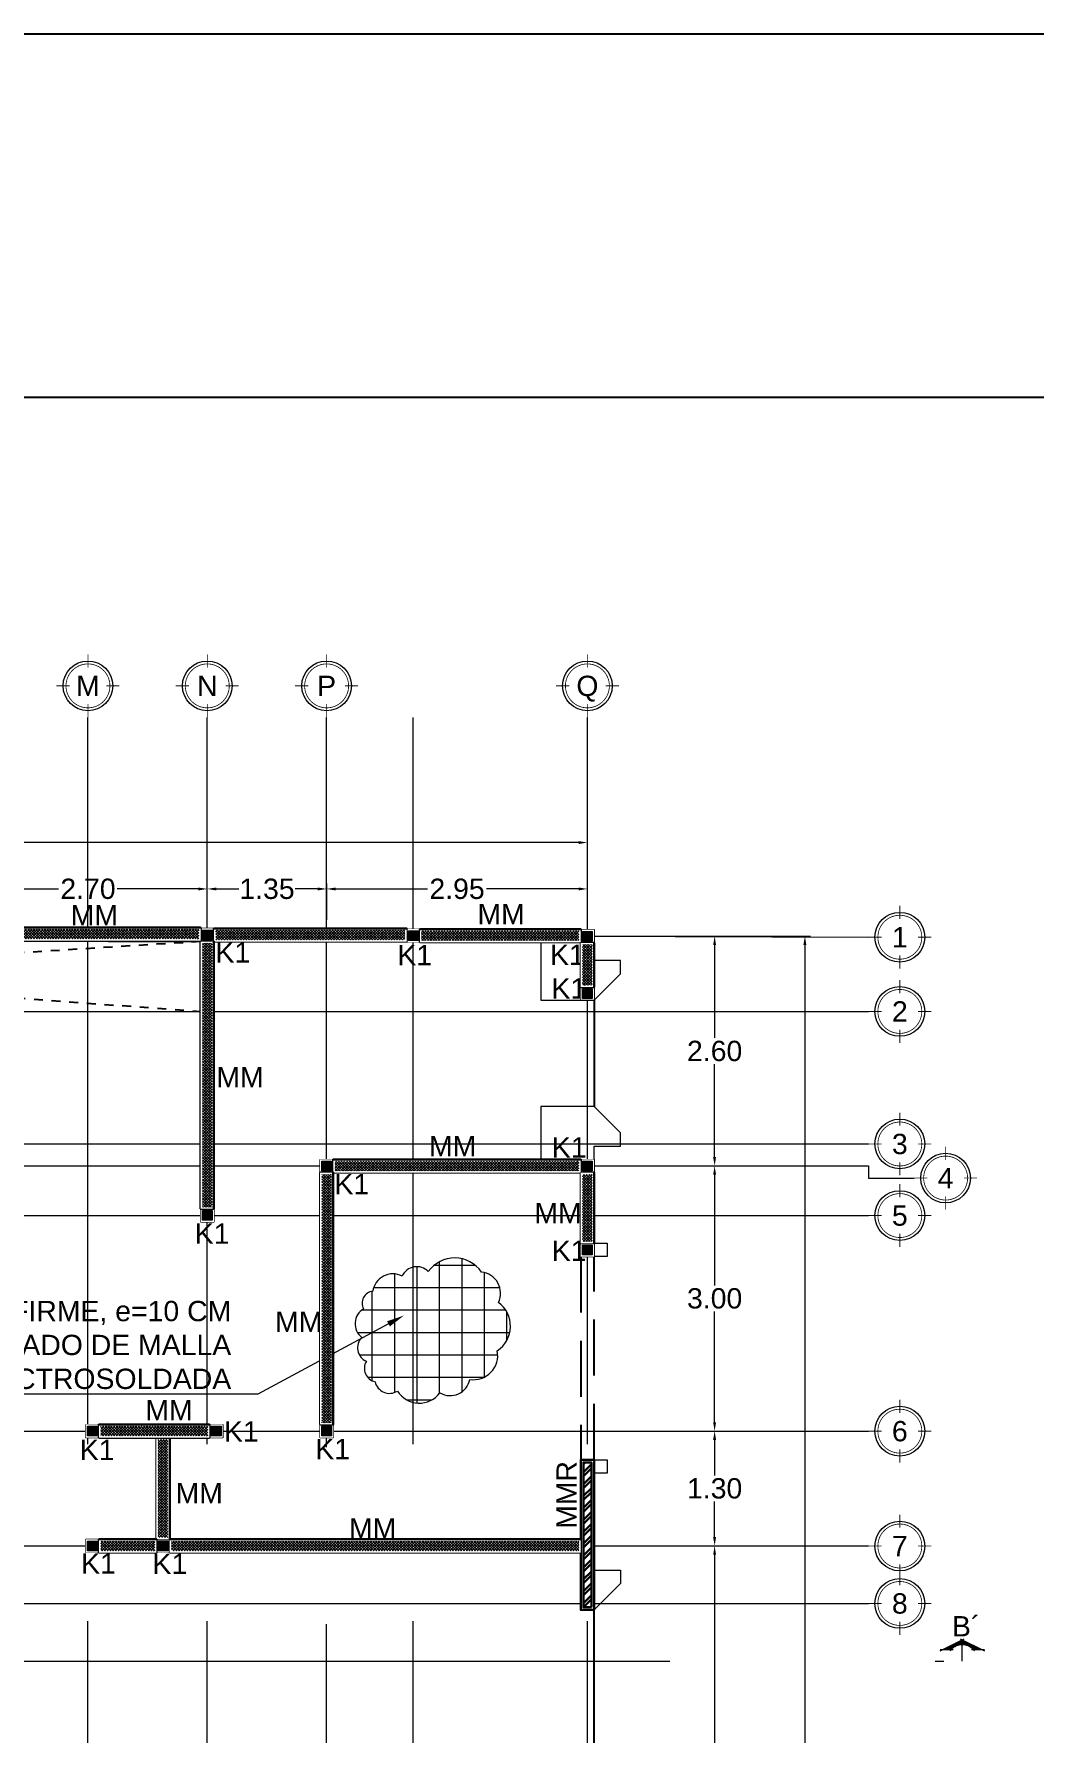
# Model space of a CAD drawing. Header units: metres. Extents: x 14 to 161, y 5 to 309.
# Drawn here: x 124.88 to 136.19, y 289.63 to 308.85 of the extents above; entities that cross this region are included whole.
import ezdxf
from ezdxf import colors
from ezdxf.entities.mleader import LeaderData, LeaderLine
from ezdxf.enums import TextEntityAlignment as Align
from ezdxf.math import Vec2, Vec3

# ---------------------------------------------------------------- set-up
doc = ezdxf.new("R2010")
doc.units = ezdxf.units.M
doc.set_wipeout_variables(frame=1)
doc.header["$PDMODE"] = 35
for name, pattern in [('ACAD_ISO05W100', [33, 24, -3, 0, -3, 0, -3]), ('CENTRO2', [0.9, 0.6, -0.1, 0.1, -0.1]), ('HIDDEN2', [4.7625, 3.175, -1.5875]), ('LÍNEAS_OCULTAS2', [0.1875, 0.125, -0.0625])]:
    doc.linetypes.add(name, pattern=pattern)
for name, color, linetype, lineweight in [('A-Acabados arquitectonicos', 254, 'Continuous', 20), ('E-Armado', 2, 'Continuous', 18), ('E-Burbuja eje', 5, 'Continuous', 15), ('E-Castillos', 3, 'Continuous', 5), ('E-Corte', 2, 'ACAD_ISO05W100', 20), ('E-Ejes', 1, 'CENTRO2', 9), ('E-Hatch', 1, 'Continuous', 5), ('E-Muro de Mamposteria', 5, 'Continuous', 30), ('E-Muro de Refuerzo', 3, 'Continuous', 30), ('E-Textos', 3, 'Continuous', 15)]:
    doc.layers.add(name, color=color, linetype=linetype, lineweight=lineweight)
for name, color, linetype in [('E-Cotas', 2, 'Continuous'), ('E-Limites', 1, 'Continuous'), ('E-Pie', 1, 'Continuous'), ('E-Vacio', 1, 'LÍNEAS_OCULTAS2')]:
    doc.layers.add(name, color=color, linetype=linetype)
doc.layers.add('E-Pretil', color=7, linetype='HIDDEN2', true_color=0xd6d6d6)
doc.styles.add('ARIAL', font='arial.ttf')
doc.styles.add('Geneeral 2', font='arial.ttf', dxfattribs={"height": 2.3})
doc.styles.add('General', font='arial.ttf', dxfattribs={"height": 2.3})
doc.dimstyles.new('Generales', dxfattribs={"dimscale": 0, "dimtxt": 2.3, "dimasz": 2, "dimexe": 1.25, "dimexo": 0.625, "dimtad": 0, "dimtih": 1, "dimtoh": 1, "dimzin": 1, "dimdsep": 46, "dimtxsty": 'General', "dimcen": 2, "dimclrd": 2, "dimclre": 2, "dimclrt": 3, "dimadec": 0, "dimazin": 0, "dimtfac": 1, "dimtmove": 0, "dimatfit": 3, "dimfxl": 1, "dimlwd": 13, "dimlwe": 13, "dimarcsym": 0})

# ---------------------------------------------------------------- blocks, each defined once
blk = doc.blocks.new('*D430')
at = {"layer": 'Defpoints', "color": 0, "ltscale": 0.5, "transparency": 16777216}
for p in [(131.139, 298.643), (131.139, 296.043), (132.578, 296.043)]:
    blk.add_point(p, dxfattribs=at)
at = {"layer": 'E-Cotas', "color": 2, "linetype": 'Continuous', "lineweight": 13, "ltscale": 0.5, "transparency": 16777216}
for p, q in [((131.17, 298.643), (132.64, 298.643)), ((132.578, 298.543), (132.578, 297.491)), ((132.578, 296.143), (132.578, 297.194)), ((131.17, 296.043), (132.64, 296.043))]:
    blk.add_line(p, q, dxfattribs=at)
at = {"layer": 'E-Cotas', "color": 2, "ltscale": 0.5, "transparency": 16777216}
for points in [[(132.561, 298.543), (132.594, 298.543), (132.578, 298.643)], [(132.561, 296.143), (132.594, 296.143), (132.578, 296.043)]]:
    blk.add_solid(points, dxfattribs=at)
at = {"layer": 'E-Cotas', "color": 3, "ltscale": 0.5, "transparency": 16777216, "insert": (132.578, 297.343), "char_height": 0.23, "attachment_point": 5, "style": 'General'}
blk.add_mtext('2.60', dxfattribs=at)
blk = doc.blocks.new('*D429')
at = {"layer": 'Defpoints', "color": 0, "ltscale": 0.5, "transparency": 16777216}
for p in [(131.139, 296.043), (131.139, 293.043), (132.578, 293.043)]:
    blk.add_point(p, dxfattribs=at)
at = {"layer": 'E-Cotas', "color": 2, "linetype": 'Continuous', "lineweight": 13, "ltscale": 0.5, "transparency": 16777216}
for p, q in [((131.17, 296.043), (132.64, 296.043)), ((132.578, 295.943), (132.578, 294.691)), ((132.578, 293.143), (132.578, 294.394)), ((131.17, 293.043), (132.64, 293.043))]:
    blk.add_line(p, q, dxfattribs=at)
at = {"layer": 'E-Cotas', "color": 2, "ltscale": 0.5, "transparency": 16777216}
for points in [[(132.561, 295.943), (132.594, 295.943), (132.578, 296.043)], [(132.561, 293.143), (132.594, 293.143), (132.578, 293.043)]]:
    blk.add_solid(points, dxfattribs=at)
at = {"layer": 'E-Cotas', "color": 3, "ltscale": 0.5, "transparency": 16777216, "insert": (132.578, 294.543), "char_height": 0.23, "attachment_point": 5, "style": 'General'}
blk.add_mtext('3.00', dxfattribs=at)
blk = doc.blocks.new('*D428')
at = {"layer": 'Defpoints', "color": 0, "ltscale": 0.5, "transparency": 16777216}
for p in [(131.139, 293.043), (131.139, 291.743), (132.578, 291.743)]:
    blk.add_point(p, dxfattribs=at)
at = {"layer": 'E-Cotas', "color": 2, "linetype": 'Continuous', "lineweight": 13, "ltscale": 0.5, "transparency": 16777216}
for p, q in [((131.17, 293.043), (132.64, 293.043)), ((132.578, 292.943), (132.578, 292.541)), ((132.578, 291.843), (132.578, 292.244)), ((131.17, 291.743), (132.64, 291.743))]:
    blk.add_line(p, q, dxfattribs=at)
at = {"layer": 'E-Cotas', "color": 2, "ltscale": 0.5, "transparency": 16777216}
for points in [[(132.561, 292.943), (132.594, 292.943), (132.578, 293.043)], [(132.561, 291.843), (132.594, 291.843), (132.578, 291.743)]]:
    blk.add_solid(points, dxfattribs=at)
at = {"layer": 'E-Cotas', "color": 3, "ltscale": 0.5, "transparency": 16777216, "insert": (132.578, 292.393), "char_height": 0.23, "attachment_point": 5, "style": 'General'}
blk.add_mtext('1.30', dxfattribs=at)
blk = doc.blocks.new('*D427')
at = {"layer": 'Defpoints', "color": 0, "ltscale": 0.5, "transparency": 16777216}
for p in [(131.139, 291.743), (131.139, 285.243), (132.578, 285.243)]:
    blk.add_point(p, dxfattribs=at)
at = {"layer": 'E-Cotas', "color": 2, "linetype": 'Continuous', "lineweight": 13, "ltscale": 0.5, "transparency": 16777216}
for p, q in [((131.17, 291.743), (132.64, 291.743)), ((132.578, 291.643), (132.578, 288.641)), ((132.578, 285.343), (132.578, 288.344)), ((131.17, 285.243), (132.64, 285.243))]:
    blk.add_line(p, q, dxfattribs=at)
at = {"layer": 'E-Cotas', "color": 2, "ltscale": 0.5, "transparency": 16777216}
for points in [[(132.561, 291.643), (132.594, 291.643), (132.578, 291.743)], [(132.561, 285.343), (132.594, 285.343), (132.578, 285.243)]]:
    blk.add_solid(points, dxfattribs=at)
at = {"layer": 'E-Cotas', "color": 3, "ltscale": 0.5, "transparency": 16777216, "insert": (132.578, 288.493), "char_height": 0.23, "attachment_point": 5, "style": 'General'}
blk.add_mtext('6.50', dxfattribs=at)
blk = doc.blocks.new('*D422')
at = {"layer": 'Defpoints', "color": 0, "ltscale": 0.5, "transparency": 16777216}
for p in [(131.139, 298.643), (131.139, 277.393), (133.599, 277.393)]:
    blk.add_point(p, dxfattribs=at)
at = {"layer": 'E-Cotas', "color": 2, "linetype": 'Continuous', "lineweight": 13, "ltscale": 0.5, "transparency": 16777216}
for p, q in [((131.17, 298.643), (133.661, 298.643)), ((133.599, 298.543), (133.599, 288.166)), ((133.599, 277.493), (133.599, 287.869)), ((131.17, 277.393), (133.661, 277.393))]:
    blk.add_line(p, q, dxfattribs=at)
at = {"layer": 'E-Cotas', "color": 2, "ltscale": 0.5, "transparency": 16777216}
for points in [[(133.582, 298.543), (133.616, 298.543), (133.599, 298.643)], [(133.582, 277.493), (133.616, 277.493), (133.599, 277.393)]]:
    blk.add_solid(points, dxfattribs=at)
at = {"layer": 'E-Cotas', "color": 3, "ltscale": 0.5, "transparency": 16777216, "insert": (133.599, 288.018), "char_height": 0.23, "attachment_point": 5, "style": 'General'}
blk.add_mtext('21.25', dxfattribs=at)
blk = doc.blocks.new('*U468')
at = {"layer": 'E-Castillos'}
blk.add_lwpolyline([(-0.075, -0.075), (-0.075, 0.075), (0.075, 0.075), (0.075, -0.075), (-0.075, -0.075)], dxfattribs=at)
blk.add_wipeout([(-0.075, -0.075), (0.075, -0.075), (0.075, 0.075), (-0.075, 0.075)])
at = {"layer": 'E-Hatch'}
h = blk.add_hatch(color=1, dxfattribs=at)
h.dxf.hatch_style = 1
h.paths.add_polyline_path([(-0.055, -0.055), (-0.055, 0.055), (0.055, 0.055), (0.055, -0.055)])
at = {"layer": 'E-Castillos'}
blk.add_lwpolyline([(-0.055, -0.055), (-0.055, 0.055), (0.055, 0.055), (0.055, -0.055)], close=True, dxfattribs=at)
blk = doc.blocks.new('*D324')
at = {"layer": 'Defpoints', "color": 0, "ltscale": 0.5, "transparency": 16777216}
for p in [(126.839, 299.178), (124.139, 298.796), (126.839, 298.796)]:
    blk.add_point(p, dxfattribs=at)
at = {"layer": 'E-Cotas', "color": 2, "linetype": 'Continuous', "lineweight": 13, "ltscale": 0.5, "transparency": 16777216}
for p, q in [((124.139, 298.827), (124.139, 299.24)), ((126.839, 298.827), (126.839, 299.24)), ((124.239, 299.178), (125.157, 299.178)), ((126.739, 299.178), (125.82, 299.178))]:
    blk.add_line(p, q, dxfattribs=at)
at = {"layer": 'E-Cotas', "color": 2, "ltscale": 0.5, "transparency": 16777216}
for points in [[(124.239, 299.194), (124.239, 299.161), (124.139, 299.178)], [(126.739, 299.194), (126.739, 299.161), (126.839, 299.178)]]:
    blk.add_solid(points, dxfattribs=at)
at = {"layer": 'E-Cotas', "color": 3, "ltscale": 0.5, "transparency": 16777216, "insert": (125.489, 299.178), "char_height": 0.23, "attachment_point": 5, "style": 'General'}
blk.add_mtext('2.70', dxfattribs=at)
blk = doc.blocks.new('*D323')
at = {"layer": 'Defpoints', "color": 0, "ltscale": 0.5, "transparency": 16777216}
for p in [(128.189, 299.178), (126.839, 298.796), (128.189, 298.796)]:
    blk.add_point(p, dxfattribs=at)
at = {"layer": 'E-Cotas', "color": 2, "linetype": 'Continuous', "lineweight": 13, "ltscale": 0.5, "transparency": 16777216}
for p, q in [((126.839, 298.827), (126.839, 299.24)), ((128.189, 298.827), (128.189, 299.24)), ((126.939, 299.178), (127.194, 299.178)), ((128.089, 299.178), (127.834, 299.178))]:
    blk.add_line(p, q, dxfattribs=at)
at = {"layer": 'E-Cotas', "color": 2, "ltscale": 0.5, "transparency": 16777216}
for points in [[(126.939, 299.194), (126.939, 299.161), (126.839, 299.178)], [(128.089, 299.194), (128.089, 299.161), (128.189, 299.178)]]:
    blk.add_solid(points, dxfattribs=at)
at = {"layer": 'E-Cotas', "color": 3, "ltscale": 0.5, "transparency": 16777216, "insert": (127.514, 299.178), "char_height": 0.23, "attachment_point": 5, "style": 'General'}
blk.add_mtext('1.35', dxfattribs=at)
blk = doc.blocks.new('*D322')
at = {"layer": 'Defpoints', "color": 0, "ltscale": 0.5, "transparency": 16777216}
for p in [(131.139, 299.178), (128.189, 298.796), (131.139, 298.796)]:
    blk.add_point(p, dxfattribs=at)
at = {"layer": 'E-Cotas', "color": 2, "linetype": 'Continuous', "lineweight": 13, "ltscale": 0.5, "transparency": 16777216}
for p, q in [((128.189, 298.827), (128.189, 299.24)), ((131.139, 298.827), (131.139, 299.24)), ((128.289, 299.178), (129.331, 299.178)), ((131.039, 299.178), (129.996, 299.178))]:
    blk.add_line(p, q, dxfattribs=at)
at = {"layer": 'E-Cotas', "color": 2, "ltscale": 0.5, "transparency": 16777216}
for points in [[(128.289, 299.194), (128.289, 299.161), (128.189, 299.178)], [(131.039, 299.194), (131.039, 299.161), (131.139, 299.178)]]:
    blk.add_solid(points, dxfattribs=at)
at = {"layer": 'E-Cotas', "color": 3, "ltscale": 0.5, "transparency": 16777216, "insert": (129.664, 299.178), "char_height": 0.23, "attachment_point": 5, "style": 'General'}
blk.add_mtext('2.95', dxfattribs=at)
blk = doc.blocks.new('*D321')
at = {"layer": 'Defpoints', "color": 0, "ltscale": 0.5, "transparency": 16777216}
for p in [(131.139, 299.703), (109.479, 298.799), (131.139, 298.799)]:
    blk.add_point(p, dxfattribs=at)
at = {"layer": 'E-Cotas', "color": 2, "linetype": 'Continuous', "lineweight": 13, "ltscale": 0.5, "transparency": 16777216}
for p, q in [((109.479, 298.83), (109.479, 299.765)), ((109.579, 299.703), (119.887, 299.703)), ((131.039, 299.703), (120.73, 299.703)), ((131.139, 298.83), (131.139, 299.765))]:
    blk.add_line(p, q, dxfattribs=at)
at = {"layer": 'E-Cotas', "color": 2, "ltscale": 0.5, "transparency": 16777216}
for points in [[(109.579, 299.719), (109.579, 299.686), (109.479, 299.703)], [(131.039, 299.719), (131.039, 299.686), (131.139, 299.703)]]:
    blk.add_solid(points, dxfattribs=at)
at = {"layer": 'E-Cotas', "color": 3, "ltscale": 0.5, "transparency": 16777216, "insert": (120.309, 299.703), "char_height": 0.23, "attachment_point": 5, "style": 'General'}
blk.add_mtext('21.66', dxfattribs=at)
blk = doc.blocks.new('*U567')
blk.add_wipeout([(-0.075, -1.2), (0.075, -1.2), (0.075, 0.5), (-0.075, 0.5)])
at = {"ltscale": 0.5}
h = blk.add_hatch(dxfattribs=at)
h.set_pattern_fill('ANSI32', color=5, scale=0.01)
h.set_pattern_definition([(45, (0, -0.70018), (-0.067352, 0.067352), []), (45, (0.0449, -0.70018), (-0.067352, 0.067352), [])])
h.paths.add_polyline_path([(0.045, -1.17), (-0.045, -1.17), (-0.045, 0.47), (0.045, 0.47)])
for points in [[(0.075, -1.2), (-0.075, -1.2), (-0.075, 0.5), (0.075, 0.5)], [(0.045, -1.17), (-0.045, -1.17), (-0.045, 0.47), (0.045, 0.47)]]:
    blk.add_lwpolyline(points, close=True, dxfattribs=at)
blk = doc.blocks.new('*U657')
for points in [[(-0.843, -0.075), (1.957, -0.075), (1.957, 0.075), (-0.843, 0.075)], [(-0.823, -0.055), (1.937, -0.055), (1.937, 0.055), (-0.823, 0.055)]]:
    blk.add_lwpolyline(points, close=True)
blk.add_wipeout([(-0.843, -0.075), (1.957, -0.075), (1.957, 0.075), (-0.843, 0.075)])
at = {"linetype": 'ByBlock', "lineweight": 5}
h = blk.add_hatch(dxfattribs=at)
h.set_pattern_fill('ANSI37', color=5, scale=0.0069)
h.set_pattern_definition([(45, (1.114547, 6e-16), (-0.01549094, 0.01549094), []), (135, (1.114547, 6e-16), (-0.01549094, -0.01549094), [])])
h.paths.add_polyline_path([(1.937, -0.055), (1.937, 0.055), (-0.823, 0.055), (-0.823, -0.055)])
blk.add_line((-0.843, 0.075), (1.957, 0.075))
blk = doc.blocks.new('*U677')
for points in [[(-0.854, -0.075), (1.696, -0.075), (1.696, 0.075), (-0.854, 0.075)], [(-0.834, -0.055), (1.676, -0.055), (1.676, 0.055), (-0.834, 0.055)]]:
    blk.add_lwpolyline(points, close=True)
blk.add_wipeout([(-0.854, -0.075), (1.696, -0.075), (1.696, 0.075), (-0.854, 0.075)])
at = {"linetype": 'ByBlock', "lineweight": 5}
h = blk.add_hatch(dxfattribs=at)
h.set_pattern_fill('ANSI37', color=5, scale=0.0069)
h.set_pattern_definition([(45, (0.842206, 5e-16), (-0.01549094, 0.01549094), []), (135, (0.842206, 5e-16), (-0.01549094, -0.01549094), [])])
h.paths.add_polyline_path([(1.676, -0.055), (1.676, 0.055), (-0.834, 0.055), (-0.834, -0.055)])
blk.add_line((-0.854, 0.075), (1.696, 0.075))
blk = doc.blocks.new('*U678')
for points in [[(-0.854, -0.075), (1.326, -0.075), (1.326, 0.075), (-0.854, 0.075)], [(-0.834, -0.055), (1.306, -0.055), (1.306, 0.055), (-0.834, 0.055)]]:
    blk.add_lwpolyline(points, close=True)
blk.add_wipeout([(-0.854, -0.075), (1.326, -0.075), (1.326, 0.075), (-0.854, 0.075)])
at = {"linetype": 'ByBlock', "lineweight": 5}
h = blk.add_hatch(dxfattribs=at)
h.set_pattern_fill('ANSI37', color=5, scale=0.0069)
h.set_pattern_definition([(45, (0.472006, 3e-16), (-0.01549094, 0.01549094), []), (135, (0.472006, 3e-16), (-0.01549094, -0.01549094), [])])
h.paths.add_polyline_path([(1.306, -0.055), (1.306, 0.055), (-0.834, 0.055), (-0.834, -0.055)])
blk.add_line((-0.854, 0.075), (1.326, 0.075))
blk = doc.blocks.new('*U679')
for points in [[(-0.854, -0.075), (0.966, -0.075), (0.966, 0.075), (-0.854, 0.075)], [(-0.834, -0.055), (0.946, -0.055), (0.946, 0.055), (-0.834, 0.055)]]:
    blk.add_lwpolyline(points, close=True)
blk.add_wipeout([(-0.854, -0.075), (0.966, -0.075), (0.966, 0.075), (-0.854, 0.075)])
at = {"linetype": 'ByBlock', "lineweight": 5}
h = blk.add_hatch(dxfattribs=at)
h.set_pattern_fill('ANSI37', color=5, scale=0.0069)
h.set_pattern_definition([(45, (0.112206, 6e-17), (-0.01549094, 0.01549094), []), (135, (0.112206, 6e-17), (-0.01549094, -0.01549094), [])])
h.paths.add_polyline_path([(0.946, -0.055), (0.946, 0.055), (-0.834, 0.055), (-0.834, -0.055)])
blk.add_line((-0.854, 0.075), (0.966, 0.075))
blk = doc.blocks.new('*U680')
for points in [[(-0.843, -0.075), (-0.343, -0.075), (-0.343, 0.075), (-0.843, 0.075)], [(-0.823, -0.055), (-0.363, -0.055), (-0.363, 0.055), (-0.823, 0.055)]]:
    blk.add_lwpolyline(points, close=True)
blk.add_wipeout([(-0.843, -0.075), (-0.343, -0.075), (-0.343, 0.075), (-0.843, 0.075)])
at = {"linetype": 'ByBlock', "lineweight": 5}
h = blk.add_hatch(dxfattribs=at)
h.set_pattern_fill('ANSI37', color=5, scale=0.0069)
h.set_pattern_definition([(45, (-1.185629, -7e-16), (-0.01549094, 0.01549094), []), (135, (-1.185629, -7e-16), (-0.01549094, -0.01549094), [])])
h.paths.add_polyline_path([(-0.823, 0.055), (-0.823, -0.055), (-0.363, -0.055), (-0.363, 0.055)])
blk.add_line((-0.843, 0.075), (-0.343, 0.075))
blk = doc.blocks.new('*U682')
for points in [[(-0.843, -0.075), (-0.043, -0.075), (-0.043, 0.075), (-0.843, 0.075)], [(-0.823, -0.055), (-0.063, -0.055), (-0.063, 0.055), (-0.823, 0.055)]]:
    blk.add_lwpolyline(points, close=True)
blk.add_wipeout([(-0.843, -0.075), (-0.043, -0.075), (-0.043, 0.075), (-0.843, 0.075)])
at = {"linetype": 'ByBlock', "lineweight": 5}
h = blk.add_hatch(dxfattribs=at)
h.set_pattern_fill('ANSI37', color=5, scale=0.0069)
h.set_pattern_definition([(45, (-0.885353, -5e-16), (-0.01549094, 0.01549094), []), (135, (-0.885353, -5e-16), (-0.01549094, -0.01549094), [])])
h.paths.add_polyline_path([(-0.823, 0.055), (-0.823, -0.055), (-0.063, -0.055), (-0.063, 0.055)])
blk.add_line((-0.843, 0.075), (-0.043, 0.075))
blk = doc.blocks.new('*U681')
for points in [[(-0.843, -0.075), (2.182, -0.075), (2.182, 0.075), (-0.843, 0.075)], [(-0.823, -0.055), (2.162, -0.055), (2.162, 0.055), (-0.823, 0.055)]]:
    blk.add_lwpolyline(points, close=True)
blk.add_wipeout([(-0.843, -0.075), (2.182, -0.075), (2.182, 0.075), (-0.843, 0.075)])
at = {"linetype": 'ByBlock', "lineweight": 5}
h = blk.add_hatch(dxfattribs=at)
h.set_pattern_fill('ANSI37', color=5, scale=0.0069)
h.set_pattern_definition([(45, (1.33936, 7e-16), (-0.01549094, 0.01549094), []), (135, (1.33936, 7e-16), (-0.01549094, -0.01549094), [])])
h.paths.add_polyline_path([(2.162, -0.055), (2.162, 0.055), (-0.823, 0.055), (-0.823, -0.055)])
blk.add_line((-0.843, 0.075), (2.182, 0.075))
blk = doc.blocks.new('*U683')
for points in [[(-0.843, -0.075), (2.008, -0.075), (2.008, 0.075), (-0.843, 0.075)], [(-0.823, -0.055), (1.988, -0.055), (1.988, 0.055), (-0.823, 0.055)]]:
    blk.add_lwpolyline(points, close=True)
blk.add_wipeout([(-0.843, -0.075), (2.008, -0.075), (2.008, 0.075), (-0.843, 0.075)])
at = {"linetype": 'ByBlock', "lineweight": 5}
h = blk.add_hatch(dxfattribs=at)
h.set_pattern_fill('ANSI37', color=5, scale=0.0069)
h.set_pattern_definition([(45, (1.16517, 6e-16), (-0.01549094, 0.01549094), []), (135, (1.16517, 6e-16), (-0.01549094, -0.01549094), [])])
h.paths.add_polyline_path([(1.988, -0.055), (1.988, 0.055), (-0.823, 0.055), (-0.823, -0.055)])
blk.add_line((-0.843, 0.075), (2.008, 0.075))
blk = doc.blocks.new('*U686')
for points in [[(-0.843, -0.075), (0.307, -0.075), (0.307, 0.075), (-0.843, 0.075)], [(-0.823, -0.055), (0.287, -0.055), (0.287, 0.055), (-0.823, 0.055)]]:
    blk.add_lwpolyline(points, close=True)
blk.add_wipeout([(-0.843, -0.075), (0.307, -0.075), (0.307, 0.075), (-0.843, 0.075)])
at = {"linetype": 'ByBlock', "lineweight": 5}
h = blk.add_hatch(dxfattribs=at)
h.set_pattern_fill('ANSI37', color=5, scale=0.0069)
h.set_pattern_definition([(45, (-0.535353, -3e-16), (-0.01549094, 0.01549094), []), (135, (-0.535353, -3e-16), (-0.01549094, -0.01549094), [])])
h.paths.add_polyline_path([(0.287, -0.055), (0.287, 0.055), (-0.823, 0.055), (-0.823, -0.055)])
blk.add_line((-0.843, 0.075), (0.307, 0.075))
blk = doc.blocks.new('*U684')
for points in [[(-0.843, -0.075), (0.407, -0.075), (0.407, 0.075), (-0.843, 0.075)], [(-0.823, -0.055), (0.387, -0.055), (0.387, 0.055), (-0.823, 0.055)]]:
    blk.add_lwpolyline(points, close=True)
blk.add_wipeout([(-0.843, -0.075), (0.407, -0.075), (0.407, 0.075), (-0.843, 0.075)])
at = {"linetype": 'ByBlock', "lineweight": 5}
h = blk.add_hatch(dxfattribs=at)
h.set_pattern_fill('ANSI37', color=5, scale=0.0069)
h.set_pattern_definition([(45, (-0.435353, -2e-16), (-0.01549094, 0.01549094), []), (135, (-0.435353, -2e-16), (-0.01549094, -0.01549094), [])])
h.paths.add_polyline_path([(0.387, -0.055), (0.387, 0.055), (-0.823, 0.055), (-0.823, -0.055)])
blk.add_line((-0.843, 0.075), (0.407, 0.075))
blk = doc.blocks.new('*U664')
for points in [[(-0.843, -0.075), (-0.193, -0.075), (-0.193, 0.075), (-0.843, 0.075)], [(-0.823, -0.055), (-0.213, -0.055), (-0.213, 0.055), (-0.823, 0.055)]]:
    blk.add_lwpolyline(points, close=True)
blk.add_wipeout([(-0.843, -0.075), (-0.193, -0.075), (-0.193, 0.075), (-0.843, 0.075)])
at = {"linetype": 'ByBlock', "lineweight": 5}
h = blk.add_hatch(dxfattribs=at)
h.set_pattern_fill('ANSI37', color=5, scale=0.0069)
h.set_pattern_definition([(45, (-1.035353, -6e-16), (-0.01549094, 0.01549094), []), (135, (-1.035353, -6e-16), (-0.01549094, -0.01549094), [])])
h.paths.add_polyline_path([(-0.823, 0.055), (-0.823, -0.055), (-0.213, -0.055), (-0.213, 0.055)])
blk.add_line((-0.843, 0.075), (-0.193, 0.075))
blk = doc.blocks.new('*U685')
for points in [[(-0.843, -0.075), (3.807, -0.075), (3.807, 0.075), (-0.843, 0.075)], [(-0.823, -0.055), (3.787, -0.055), (3.787, 0.055), (-0.823, 0.055)]]:
    blk.add_lwpolyline(points, close=True)
blk.add_wipeout([(-0.843, -0.075), (3.807, -0.075), (3.807, 0.075), (-0.843, 0.075)])
at = {"linetype": 'ByBlock', "lineweight": 5}
h = blk.add_hatch(dxfattribs=at)
h.set_pattern_fill('ANSI37', color=5, scale=0.0069)
h.set_pattern_definition([(45, (2.964647, 2e-15), (-0.01549094, 0.01549094), []), (135, (2.964647, 2e-15), (-0.01549094, -0.01549094), [])])
h.paths.add_polyline_path([(3.787, -0.055), (3.787, 0.055), (-0.823, 0.055), (-0.823, -0.055)])
blk.add_line((-0.843, 0.075), (3.807, 0.075))
blk = doc.blocks.new('k-burb-colmn')
at = {"const_width": 0.00024}
blk.add_lwpolyline([(-0.00663, 0, 1), (0.00663, 0, 1)], format="xyb", close=True, dxfattribs=at)
blk.add_lwpolyline([(-0.00663, 0, 1), (0.00663, 0, 1)], format="xyb", close=True, dxfattribs=at)
for points in [[(0, 0.0055), (0, 0.0095)], [(0, 0.0055), (0, 0.0095)], [(-0.0055, 0), (-0.0095, 0)], [(-0.0055, 0), (-0.0095, 0)], [(0.0055, 0), (0.0095, 0)], [(0.0055, 0), (0.0095, 0)], [(0, -0.0055), (0, -0.0095)], [(0, -0.0055), (0, -0.0095)]]:
    blk.add_lwpolyline(points, dxfattribs=at)
at = {"linetype": 'Continuous'}
blk.add_circle((0, 0), 0.0075, dxfattribs=at)
blk.add_circle((0, 0), 0.0075, dxfattribs=at)
at = {"color": 2, "style": 'ARIAL'}
blk.add_attdef('NUM', text='', height=0.023, dxfattribs=at).set_placement((0.00124, 0.00008), align=Align.MIDDLE_CENTER)
blk = doc.blocks.new('SEÑA')
at = {"layer": 'E-Corte', "color": 0}
for p, q in [((-1.1, -0.05), (0.1, 0.55)), ((-0.459, 0), (-1.1, 0)), ((-0.1, 0.55), (1.1, -0.05)), ((1.1, 0), (0.459, 0))]:
    blk.add_line(p, q, dxfattribs=at)
at = {"layer": 'E-Corte', "color": 16}
for p, q in [((-0.869, 0.038), (-0.558, 0.038)), ((-0.844, 0.05), (-0.546, 0.05)), ((-0.819, 0.062), (-0.533, 0.062)), ((-0.794, 0.075), (-0.52, 0.075)), ((-0.769, 0.088), (-0.505, 0.088)), ((-0.744, 0.1), (-0.491, 0.1)), ((-0.719, 0.113), (-0.475, 0.113)), ((-0.694, 0.125), (-0.458, 0.125)), ((-0.669, 0.138), (-0.441, 0.138)), ((-0.644, 0.15), (-0.422, 0.15)), ((-0.619, 0.163), (-0.402, 0.163)), ((-0.594, 0.175), (-0.381, 0.175)), ((-0.569, 0.188), (-0.358, 0.188)), ((-0.544, 0.2), (-0.333, 0.2)), ((-0.519, 0.212), (-0.305, 0.212)), ((-0.494, 0.225), (-0.274, 0.225)), ((-0.469, 0.237), (-0.238, 0.237)), ((-0.444, 0.25), (-0.195, 0.25)), ((-0.419, 0.263), (-0.139, 0.263)), ((-0.394, 0.275), (0.394, 0.275)), ((-0.369, 0.287), (0.369, 0.287)), ((-0.344, 0.3), (0.344, 0.3)), ((-0.319, 0.312), (0.319, 0.312)), ((-0.294, 0.325), (0.294, 0.325)), ((-0.269, 0.338), (0.269, 0.338)), ((-0.244, 0.35), (0.244, 0.35)), ((-0.219, 0.362), (0.219, 0.362)), ((-0.194, 0.375), (0.194, 0.375)), ((-0.169, 0.388), (0.169, 0.388)), ((-0.144, 0.4), (0.144, 0.4)), ((-0.119, 0.412), (0.119, 0.412)), ((-0.094, 0.425), (0.094, 0.425)), ((-0.069, 0.438), (0.069, 0.438)), ((-0.044, 0.45), (0.044, 0.45)), ((-0.019, 0.463), (0.019, 0.463)), ((0.139, 0.263), (0.419, 0.263)), ((0.195, 0.25), (0.444, 0.25)), ((0.238, 0.237), (0.469, 0.237)), ((0.274, 0.225), (0.494, 0.225)), ((0.305, 0.212), (0.519, 0.212)), ((0.333, 0.2), (0.544, 0.2)), ((0.358, 0.188), (0.569, 0.188)), ((0.381, 0.175), (0.594, 0.175)), ((0.402, 0.163), (0.619, 0.163)), ((0.422, 0.15), (0.644, 0.15)), ((0.441, 0.138), (0.669, 0.138)), ((0.458, 0.125), (0.694, 0.125)), ((0.475, 0.113), (0.719, 0.113)), ((0.491, 0.1), (0.744, 0.1)), ((0.505, 0.088), (0.769, 0.088)), ((0.52, 0.075), (0.794, 0.075)), ((0.533, 0.062), (0.819, 0.062)), ((0.546, 0.05), (0.844, 0.05)), ((0.558, 0.038), (0.869, 0.038))]:
    blk.add_line(p, q, dxfattribs=at)
at = {"layer": 'E-Corte', "color": 0}
blk.add_lwpolyline([(0, 0.472), (0.894, 0.025), (0.57, 0.025, 0.438529), (-0.57, 0.025), (-0.894, 0.025)], format="xyb", close=True, dxfattribs=at)
blk.add_arc((0, -0.5), 0.75, 36.8699, 143.1301, dxfattribs=at)

msp = doc.modelspace()

# ---------------------------------------------------------------- hatches: boundary and pattern name
at = {"layer": 'E-Armado'}
h = msp.add_hatch(dxfattribs=at)
h.set_pattern_fill('NET', color=2, scale=0.08, style=0)
h.set_pattern_definition([(360, (-4477.83936, 64.03513), (6e-17, 0.254), []), (90, (-4477.83936, 64.03513), (-0.254, 8e-17), [])])
h.paths.add_polyline_path([(129.33875, 294.84887, 0.52056705), (129.04131, 294.79603, 0.52056705), (128.71082, 294.6243, 0.52056705), (128.60506, 294.42615, 0.52056705), (128.58523, 294.1025, 0.52056705), (128.63811, 293.83169, 0.52056705), (128.73726, 293.60051, 0.52056705), (128.98843, 293.49483, 0.52056705), (129.47095, 293.47501, 0.52056705), (129.80805, 293.62693, 0.52056705), (130.11871, 293.95058, 0.52056705), (130.13193, 294.4988, 0.52056705), (129.94025, 294.84227, 0.52056705)])

# ---------------------------------------------------------------- linework, layer by layer
at = {"layer": 'A-Acabados arquitectonicos', "ltscale": 0.5}
for p, q in [((131.51361, 298.21754), (131.51361, 298.36754)), ((131.21361, 296.71754), (130.61361, 296.71754)), ((131.51361, 296.41754), (131.21361, 296.71754)), ((131.51361, 296.26754), (131.51361, 296.41754)), ((131.21351, 296.26754), (131.51361, 296.26754)), ((131.36361, 295.16754), (131.36361, 295.01754))]:
    msp.add_line(p, q, dxfattribs=at)
at = {"layer": 'E-Armado', "color": 3}
msp.add_lwpolyline([(129.33875, 294.84887, 0.52056705), (129.04131, 294.79603, 0.52056705), (128.71082, 294.6243, 0.52056705), (128.60506, 294.42615, 0.52056705), (128.58523, 294.1025, 0.52056705), (128.63811, 293.83169, 0.52056705), (128.73726, 293.60051, 0.52056705), (128.98843, 293.49483, 0.52056705), (129.47095, 293.47501, 0.52056705), (129.80805, 293.62693, 0.52056705), (130.11871, 293.95058, 0.52056705), (130.13193, 294.4988, 0.52056705), (129.94025, 294.84227, 0.52056705)], format="xyb", close=True, dxfattribs=at)
at = {"layer": 'E-Castillos'}
msp.add_lwpolyline([(131.06361, 298.56727), (131.06361, 298.71727), (131.21361, 298.71727), (131.21361, 298.56727), (131.06361, 298.56727)], dxfattribs=at)
at = {"layer": 'E-Castillos', "color": 4}
for centre in [(131.13861, 296.04254), (131.13861, 295.09202)]:
    msp.add_circle(centre, 5.684341886080801e-14, dxfattribs=at)
at = {"layer": 'E-Corte', "color": 2}
msp.add_lwpolyline([(108.0713, 290.68138), (108.0713, 290.43998), (135.37955, 290.43998), (135.37955, 290.68138)], dxfattribs=at)
at = {"layer": 'E-Ejes', "ltscale": 20}
for points in [[(125.48861, 274.89254), (125.48861, 301.11958)], [(126.83861, 274.89254), (126.83861, 301.11958)], [(128.18861, 274.8589), (128.18861, 301.11958)], [(129.16861, 274.89254), (129.16861, 301.11958)], [(131.13861, 274.89254), (131.13861, 301.11958)], [(106.4666, 298.72853), (134.31684, 298.63145)], [(106.4666, 297.79254), (134.31684, 297.79254)], [(106.4666, 296.29254), (134.31684, 296.29254)], [(105.94855, 295.90579), (106.4666, 295.90579), (106.4666, 296.04254), (134.31684, 296.04254), (134.31684, 295.90579), (134.83489, 295.90579)], [(106.4666, 295.48254), (134.31684, 295.48254)], [(106.4666, 293.04254), (134.31684, 293.04254)], [(106.4666, 291.74254), (134.31684, 291.74254)], [(106.4666, 291.09254), (134.31684, 291.09254)]]:
    msp.add_lwpolyline(points, dxfattribs=at)
at = {"layer": 'E-Limites', "color": 1}
for p, q in [((131.21361, 297.91754), (131.21361, 296.71754)), ((131.21361, 285.96754), (131.21361, 291.01754))]:
    msp.add_line(p, q, dxfattribs=at)
at = {"layer": 'E-Muro de Mamposteria', "ltscale": 100}
msp.add_lwpolyline([(126.76361, 298.73278), (115.30361, 298.77272), (115.30361, 298.62272), (126.76361, 298.58278)], close=True, dxfattribs=at)
at = {"layer": 'E-Pie', "color": 1}
msp.add_lwpolyline([(65.38178, 308.85366), (161.00678, 308.85366), (161.00678, 243.22866), (65.38178, 243.22866)], close=True, dxfattribs=at)
at = {"layer": 'E-Pie', "color": 5}
msp.add_lwpolyline([(69.65758, 304.74116), (69.65758, 247.34116), (156.91409, 247.34116), (156.91409, 304.74116)], close=True, dxfattribs=at)
at = {"layer": 'E-Pretil', "ltscale": 0.2}
msp.add_lwpolyline([(131.06361, 295.01754), (131.06361, 292.71754), (131.21361, 292.71754), (131.21361, 295.01754), (131.06361, 295.01754)], dxfattribs=at)

# ---------------------------------------------------------------- block references
at = {"layer": 'E-Burbuja eje', "linetype": 'ByBlock'}
ref = msp.add_blockref('k-burb-colmn', (125.48861, 301.47583), dxfattribs=dict(at, xscale=37.49999999999999, yscale=37.49999999999999, zscale=37.49999999999999))
ref.add_attrib('NUM', 'M', dxfattribs={"layer": '0', "color": 2, "height": 0.23, "style": 'ARIAL'}).set_placement((125.48861, 301.47583), align=Align.MIDDLE_CENTER)
ref = msp.add_blockref('k-burb-colmn', (126.83861, 301.47583), dxfattribs=dict(at, xscale=37.49999999999999, yscale=37.49999999999999, zscale=37.49999999999999))
ref.add_attrib('NUM', 'N', dxfattribs={"layer": '0', "color": 2, "height": 0.23, "style": 'ARIAL'}).set_placement((126.83861, 301.47583), align=Align.MIDDLE_CENTER)
ref = msp.add_blockref('k-burb-colmn', (128.18861, 301.47583), dxfattribs=dict(at, xscale=37.49999999999999, yscale=37.49999999999999, zscale=37.49999999999999))
ref.add_attrib('NUM', 'P', dxfattribs={"layer": '0', "color": 2, "height": 0.23, "style": 'ARIAL'}).set_placement((128.18861, 301.47583), align=Align.MIDDLE_CENTER)
ref = msp.add_blockref('k-burb-colmn', (131.13861, 301.47583), dxfattribs=dict(at, xscale=37.49999999999999, yscale=37.49999999999999, zscale=37.49999999999999))
ref.add_attrib('NUM', 'Q', dxfattribs={"layer": '0', "color": 2, "height": 0.23, "style": 'ARIAL'}).set_placement((131.13861, 301.47583), align=Align.MIDDLE_CENTER)
ref = msp.add_blockref('k-burb-colmn', (134.67309, 298.63145), dxfattribs=dict(at, xscale=37.49999999999999, yscale=37.49999999999999, zscale=37.49999999999999))
ref.add_attrib('NUM', '1', dxfattribs={"layer": '0', "color": 2, "height": 0.23, "style": 'ARIAL'}).set_placement((134.67309, 298.63145), align=Align.MIDDLE_CENTER)
ref = msp.add_blockref('k-burb-colmn', (134.67305, 297.7915), dxfattribs=dict(at, xscale=37.49999999999999, yscale=37.49999999999999, zscale=37.49999999999999))
ref.add_attrib('NUM', '2', dxfattribs={"layer": '0', "color": 2, "height": 0.23, "style": 'ARIAL'}).set_placement((134.67305, 297.7915), align=Align.MIDDLE_CENTER)
ref = msp.add_blockref('k-burb-colmn', (134.67305, 296.2915), dxfattribs=dict(at, xscale=37.49999999999999, yscale=37.49999999999999, zscale=37.49999999999999))
ref.add_attrib('NUM', '3', dxfattribs={"layer": '0', "color": 2, "height": 0.23, "style": 'ARIAL'}).set_placement((134.67305, 296.2915), align=Align.MIDDLE_CENTER)
ref = msp.add_blockref('k-burb-colmn', (135.19114, 295.90579), dxfattribs=dict(at, xscale=37.49999999999999, yscale=37.49999999999999, zscale=37.49999999999999))
ref.add_attrib('NUM', '4', dxfattribs={"layer": '0', "color": 2, "height": 0.23, "style": 'ARIAL'}).set_placement((135.19114, 295.90579), align=Align.MIDDLE_CENTER)
ref = msp.add_blockref('k-burb-colmn', (134.67305, 295.4815), dxfattribs=dict(at, xscale=37.49999999999999, yscale=37.49999999999999, zscale=37.49999999999999))
ref.add_attrib('NUM', '5', dxfattribs={"layer": '0', "color": 2, "height": 0.23, "style": 'ARIAL'}).set_placement((134.67305, 295.4815), align=Align.MIDDLE_CENTER)
ref = msp.add_blockref('k-burb-colmn', (134.67305, 293.0415), dxfattribs=dict(at, xscale=37.49999999999999, yscale=37.49999999999999, zscale=37.49999999999999))
ref.add_attrib('NUM', '6', dxfattribs={"layer": '0', "color": 2, "height": 0.23, "style": 'ARIAL'}).set_placement((134.67305, 293.0415), align=Align.MIDDLE_CENTER)
ref = msp.add_blockref('k-burb-colmn', (134.67305, 291.7415), dxfattribs=dict(at, xscale=37.49999999999999, yscale=37.49999999999999, zscale=37.49999999999999))
ref.add_attrib('NUM', '7', dxfattribs={"layer": '0', "color": 2, "height": 0.23, "style": 'ARIAL'}).set_placement((134.67305, 291.7415), align=Align.MIDDLE_CENTER)
ref = msp.add_blockref('k-burb-colmn', (134.67305, 291.0915), dxfattribs=dict(at, xscale=37.49999999999999, yscale=37.49999999999999, zscale=37.49999999999999))
ref.add_attrib('NUM', '8', dxfattribs={"layer": '0', "color": 2, "height": 0.23, "style": 'ARIAL'}).set_placement((134.67305, 291.0915), align=Align.MIDDLE_CENTER)
at = {"layer": 'E-Corte', "color": 2, "ltscale": 0.01, "xscale": 0.2287611696416008, "yscale": 0.2287611696416008, "zscale": 0.2287611696416008}
msp.add_blockref('SEÑA', (135.37955, 290.56699), dxfattribs=at)

# ---------------------------------------------------------------- texts
at = {"layer": 'E-Textos', "ltscale": 0.5, "char_height": 0.23, "attachment_point": 1, "style": 'General'}
for s, insert, width in [('K1', (126.93133, 298.57496), 0.08), ('K1', (130.7154, 298.54858), 0.08), ('K1', (130.73224, 298.16636), 0.08), ('K1', (130.73619, 296.36728), 0.08), ('K1', (128.27696, 295.95339), 0.08), ('K1', (126.69669, 295.39207), 0.08), ('K1', (130.73599, 295.19789), 0.08), ('K1', (127.02596, 293.15314), 0.08), ('K1', (125.39647, 292.94345), 0.08), ('K1', (128.05974, 292.95403), 0.08), ('K1', (125.41112, 291.65892), 0.08), ('K1', (126.2187, 291.65525), 0.08), ('\\pxqc;B´', (135.29797, 290.94842), 0.2499252)]:
    msp.add_mtext(s, dxfattribs=dict(at, insert=insert, width=width))

# ---------------------------------------------------------------- dimensions: what is measured, and where the dimension line sits
at = {"layer": 'E-Cotas', "ltscale": 0.5}
for base, p1, p2, picture, middle in [((132.57771, 296.04254), (131.13861, 298.64253), (131.13861, 296.04254), '*D430', (132.57771, 297.34253)), ((133.59898, 277.39254), (131.13861, 298.64253), (131.13861, 277.39254), '*D422', (133.59898, 288.01753)), ((132.57771, 293.04254), (131.13861, 296.04254), (131.13861, 293.04254), '*D429', (132.57771, 294.54254)), ((132.57771, 291.74254), (131.13861, 293.04254), (131.13861, 291.74254), '*D428', (132.57771, 292.39254)), ((132.57771, 285.24254), (131.13861, 291.74254), (131.13861, 285.24254), '*D427', (132.57771, 288.49254))]:
    dim = msp.add_linear_dim(base=base, p1=p1, p2=p2, angle=90, dimstyle='Generales', override={"dimscale": 0, "dimtxt": 1.15, "dimasz": 1, "dimexe": 0.625, "dimexo": 0.3125, "dimgap": 0.3125, "dimcen": 1, "dimtix": 1, "dimtofl": 1, "dimtmove": 0, "dimatfit": 3}, dxfattribs=at)
    dim.commit()
    dim.dimension.update_dxf_attribs({"geometry": picture, "text_midpoint": middle})

# ---------------------------------------------------------------- next in the draw order: block references
at = {"layer": 'E-Castillos', "ltscale": 0.5}
for p in [(126.83871, 298.65725), (131.13871, 298.64227), (131.13871, 297.99254), (128.18871, 296.04254), (131.13861, 296.04254), (126.83871, 295.48254), (131.13871, 295.09254), (125.53871, 293.04254), (126.93871, 293.04254), (128.18861, 293.04202), (125.53871, 291.74254), (126.33871, 291.74254)]:
    msp.add_blockref('*U468', p, dxfattribs=at)
at = {"layer": 'E-Muro de Refuerzo', "ltscale": 0.5}
msp.add_blockref('*U567', (131.13861, 292.21772), dxfattribs=at)

# ---------------------------------------------------------------- next in the draw order: linework, layer by layer
at = {"layer": 'A-Acabados arquitectonicos', "ltscale": 0.5}
for p, q in [((130.61361, 297.91754), (131.21361, 297.91754)), ((131.21351, 296.11754), (131.21351, 296.26754)), ((131.36361, 295.01754), (131.21361, 295.01754))]:
    msp.add_line(p, q, dxfattribs=at)
for points in [[(131.21361, 292.71772), (131.36361, 292.71754), (131.36361, 292.56754), (131.21361, 292.56754)], [(131.21361, 291.46754), (131.51361, 291.46754), (131.51361, 291.31754), (131.21361, 291.01754)]]:
    msp.add_lwpolyline(points, dxfattribs=at)
at = {"layer": 'E-Vacio', "ltscale": 0.5}
for p, q in [((115.30351, 298.62298), (126.76361, 297.79254)), ((126.76361, 298.58225), (115.30361, 297.86754))]:
    msp.add_line(p, q, dxfattribs=at)

# ---------------------------------------------------------------- next in the draw order: block references
at = {"layer": 'E-Muro de Mamposteria'}
msp.add_blockref('*U657', (129.10629, 296.04254), dxfattribs=at)

# ---------------------------------------------------------------- next in the draw order: texts
at = {"layer": 'E-Textos', "ltscale": 0.5, "insert": (130.78862, 291.93633), "char_height": 0.23, "width": 0.08, "attachment_point": 1, "rotation": 90, "style": 'Geneeral 2'}
msp.add_mtext('MMR', dxfattribs=at)

# ---------------------------------------------------------------- next in the draw order: dimensions: what is measured, and where the dimension line sits
at = {"layer": 'E-Cotas', "ltscale": 0.5}
for base, p1, p2, picture, middle in [((131.13861, 299.7026), (109.47862, 298.79908), (131.13861, 298.79908), '*D321', (120.30862, 299.7026)), ((126.83861, 299.17753), (124.13861, 298.7957), (126.83861, 298.7957), '*D324', (125.48861, 299.17753)), ((128.18861, 299.17753), (126.83861, 298.7957), (128.18861, 298.7957), '*D323', (127.51361, 299.17753)), ((131.13861, 299.17753), (128.18861, 298.7957), (131.13861, 298.7957), '*D322', (129.66361, 299.17753))]:
    dim = msp.add_linear_dim(base=base, p1=p1, p2=p2, dimstyle='Generales', override={"dimscale": 0, "dimtxt": 1.15, "dimasz": 1, "dimexe": 0.625, "dimexo": 0.3125, "dimgap": 0.3125, "dimcen": 1, "dimtix": 0, "dimtofl": 1, "dimtmove": 0, "dimatfit": 3}, dxfattribs=at)
    dim.commit()
    dim.dimension.update_dxf_attribs({"geometry": picture, "text_midpoint": middle})

# ---------------------------------------------------------------- next in the draw order: leaders
ml = msp.add_multileader_mtext('Standard', dxfattribs=at)
ml.set_content('{\\C3;FIRME, e=10 CM\\PARMADO DE MALLA\\PELECTROSOLDADA}', color=3, style='General')
ml.set_leader_properties(color=2, linetype='Continuous', lineweight=15)
ml.build(insert=Vec2(0, 0))
ml.multileader.update_dxf_attribs({"text_left_attachment_type": 5, "text_right_attachment_type": 5, "dogleg_length": 3, "arrow_head_size": 0.2, "scale": 0.1})
ctx = ml.context
ctx.base_point, ctx.scale, ctx.char_height, ctx.arrow_head_size, ctx.landing_gap_size, ctx.plane_origin = Vec3(124.02026, 293.46091), 0.1, 0.23, 0.2, 0, Vec3(128.96062, 296.28055)
ctx.left_attachment, ctx.right_attachment, ctx.text_align_type = 5, 5, 2
notes = []
notes.append((ctx, [(0, (1, 1, 0), (127.40957, 293.46091), (-1, 0), 0.3, [(0, [(129.06433, 294.35047)], 0, [])])]))
ctx.mtext.insert, ctx.mtext.alignment, ctx.mtext.flow_direction = Vec3(127.10957, 294.51565), 3, 5
for ctx, leaders in notes:
    for number, flags, end, landing, length, lines in leaders:
        leader = LeaderData()
        leader.index, (leader.has_last_leader_line, leader.has_dogleg_vector, leader.attachment_direction) = number, flags
        leader.last_leader_point, leader.dogleg_vector, leader.dogleg_length = Vec3(end), Vec3(landing), length
        for number, points, colour, breaks in lines:
            line = LeaderLine()
            line.index, line.vertices, line.color, line.breaks = number, Vec3.list(points), colors.encode_raw_color(colour), breaks
            leader.lines.append(line)
        ctx.leaders.append(leader)

# ---------------------------------------------------------------- next in the draw order: linework, layer by layer
at = {"layer": 'A-Acabados arquitectonicos', "ltscale": 0.5}
msp.add_line((130.61361, 296.71754), (130.61361, 296.11754), dxfattribs=at)

# ---------------------------------------------------------------- next in the draw order: block references
at = {"layer": 'E-Castillos', "ltscale": 0.5}
msp.add_blockref('*U468', (129.16861, 298.64939), dxfattribs=at)
at = {"layer": 'E-Muro de Mamposteria'}
msp.add_blockref('*U677', (125.06746, 298.66637), dxfattribs=at)
at = {"layer": 'E-Muro de Mamposteria', "rotation": 270}
for name, p in [('*U683', (128.18861, 295.12487)), ('*U682', (131.13861, 295.12487)), ('*U686', (126.33861, 292.12487))]:
    msp.add_blockref(name, p, dxfattribs=at)

# ---------------------------------------------------------------- next in the draw order: texts
at = {"layer": 'E-Textos', "ltscale": 0.5, "insert": (129.34575, 296.3822), "char_height": 0.23, "width": 0.08, "attachment_point": 1, "style": 'General'}
msp.add_mtext('MM', dxfattribs=at)

# ---------------------------------------------------------------- next in the draw order: linework, layer by layer
at = {"layer": 'A-Acabados arquitectonicos', "ltscale": 0.5}
msp.add_line((131.21361, 295.16754), (131.36361, 295.16754), dxfattribs=at)

# ---------------------------------------------------------------- next in the draw order: block references
at = {"layer": 'E-Muro de Mamposteria'}
for name, p in [('*U684', (126.45629, 293.04254)), ('*U664', (126.45629, 291.74254)), ('*U685', (127.25629, 291.74254))]:
    msp.add_blockref(name, p, dxfattribs=at)

# ---------------------------------------------------------------- next in the draw order: texts
at = {"layer": 'E-Textos', "ltscale": 0.5, "char_height": 0.23, "width": 0.08, "attachment_point": 1, "style": 'General'}
for s, insert in [('MM', (125.29259, 298.99431)), ('K1', (128.98859, 298.54359)), ('MM', (130.53949, 295.62446)), ('MM', (127.60602, 294.39271)), ('MM', (126.47925, 292.45543))]:
    msp.add_mtext(s, dxfattribs=dict(at, insert=insert))

# ---------------------------------------------------------------- next in the draw order: block references
at = {"layer": 'E-Muro de Mamposteria'}
for name, p in [('*U678', (127.76756, 298.65695)), ('*U679', (130.09746, 298.64883))]:
    msp.add_blockref(name, p, dxfattribs=at)

# ---------------------------------------------------------------- next in the draw order: texts
at = {"layer": 'E-Textos', "ltscale": 0.5, "char_height": 0.23, "width": 0.08, "attachment_point": 1, "style": 'General'}
for insert in [(126.13682, 293.39271), (128.44155, 292.05656)]:
    msp.add_mtext('MM', dxfattribs=dict(at, insert=insert))

# ---------------------------------------------------------------- next in the draw order: linework, layer by layer
at = {"layer": 'A-Acabados arquitectonicos', "ltscale": 0.5}
msp.add_line((130.6136, 298.56936), (130.61361, 297.91754), dxfattribs=at)

# ---------------------------------------------------------------- next in the draw order: block references
at = {"layer": 'E-Muro de Mamposteria', "rotation": 270}
for name, p in [('*U681', (126.83861, 297.73958)), ('*U680', (131.13861, 297.72459))]:
    msp.add_blockref(name, p, dxfattribs=at)

# ---------------------------------------------------------------- next in the draw order: texts
at = {"layer": 'E-Textos', "ltscale": 0.5, "insert": (129.89521, 299.00812), "char_height": 0.23, "width": 0.08, "attachment_point": 1, "style": 'General'}
msp.add_mtext('MM', dxfattribs=at)

# ---------------------------------------------------------------- next in the draw order: linework, layer by layer
at = {"layer": 'A-Acabados arquitectonicos', "ltscale": 0.5}
for p, q in [((131.51361, 298.36754), (131.21361, 298.36754)), ((131.21361, 297.91754), (131.51361, 298.21754))]:
    msp.add_line(p, q, dxfattribs=at)

# ---------------------------------------------------------------- next in the draw order: texts
at = {"layer": 'E-Textos', "ltscale": 0.5, "insert": (126.94087, 297.1612), "char_height": 0.23, "width": 0.08, "attachment_point": 1, "style": 'General'}
msp.add_mtext('MM', dxfattribs=at)

doc.saveas('drawing.dxf')
